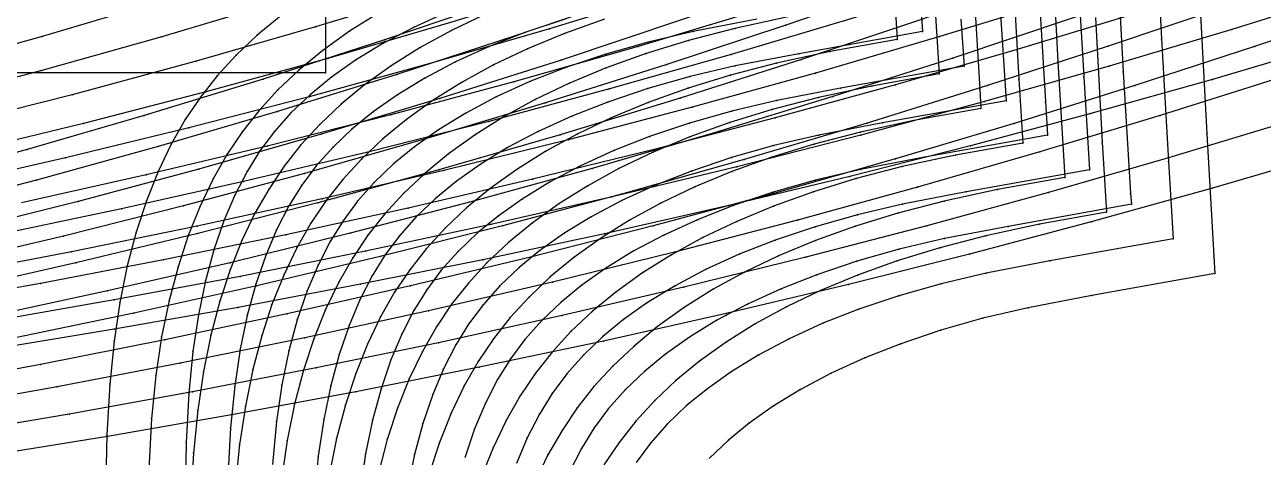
# Model space of a CAD drawing. Extents: x -2408 to 1029, y -526 to 2095.
# Drawn here: x -369.3 to -219, y 1349.1 to 1401.6 of the extents above; entities that cross this region are included whole.
import ezdxf

# ---------------------------------------------------------------- set-up
doc = ezdxf.new("R2010")
doc.units = 0

# ---------------------------------------------------------------- blocks, each defined once
blk = doc.blocks.new(' -30')
at = {"layer": '1'}
for points in [[(318.337823, 1078.588526), (324.656628, 1064.865272), (331.128043, 1050.810587), (337.397954, 1037.193554), (341.476479, 1028.3358), (332.67395, 1024.812805), (318.612559, 1019.189992), (304.623987, 1013.601533), (290.473653, 1007.954145), (276.094572, 1002.222342), (273.450279, 1001.171188), (272.829819, 1000.922089), (261.800264, 996.540208), (247.75161, 991.036685), (233.544141, 985.642384), (219.371839, 980.464949), (204.897519, 975.358333), (190.61272, 970.499773), (175.89827, 965.724167), (161.474439, 961.294645), (147.270055, 957.182145), (132.709902, 953.223638)], [(-133.993312, 402.168599), (-138.086996, 400.305998), (-141.794628, 398.349397), (-145.125894, 396.314435), (-148.042028, 394.254847), (-150.639704, 392.130974), (-152.916908, 389.96509), (-154.962279, 387.680287), (-156.728037, 385.329051), (-158.293209, 382.821793), (-159.78194, 379.938352), (-161.1035, 376.821743), (-162.311324, 373.30564), (-163.340497, 369.522199), (-164.1971, 365.409457), (-164.861893, 360.961935), (-165.360514, 355.873847), (-165.685283, 349.916577), (-165.809245, 342.73844)]]:
    blk.add_lwpolyline(points, dxfattribs=at)
at = {"layer": '14'}
for points in [[(163.289057, 975.10716), (149.057305, 970.891915), (134.311954, 966.791847)], [(-154.175671, 401.715027), (-157.04112, 399.354777), (-159.615963, 396.919506), (-161.901991, 394.426914), (-163.936865, 391.850061), (-165.782584, 389.109385), (-167.483626, 386.128116), (-169.07561, 382.812492), (-170.500522, 379.245216), (-171.74738, 375.443515), (-172.830299, 371.333759), (-173.734332, 366.905471), (-174.433899, 362.223535), (-174.954474, 356.997595), (-175.302794, 350.810402), (-175.459093, 343.425405)]]:
    blk.add_lwpolyline(points, dxfattribs=at)
at = {"layer": '3'}
for p in [(149.057305, 970.891915), (190.61272, 970.499773), (175.89827, 965.724167), (161.474439, 961.294645), (147.270055, 957.182145), (-138.086996, 400.305998), (-157.04112, 399.354777), (-141.794628, 398.349397), (-159.615963, 396.919506), (-145.125894, 396.314435), (-161.901991, 394.426914), (-148.042028, 394.254847), (-163.936865, 391.850061), (-150.639704, 392.130974), (-152.916908, 389.96509), (-165.782584, 389.109385), (-154.962279, 387.680287), (-167.483626, 386.128116), (-156.728037, 385.329051), (-169.07561, 382.812492), (-158.293209, 382.821793), (-170.500522, 379.245216), (-159.78194, 379.938352), (-161.1035, 376.821743), (-171.74738, 375.443515), (-162.311324, 373.30564), (-172.830299, 371.333759), (-163.340497, 369.522199), (-173.734332, 366.905471), (-164.1971, 365.409457), (-174.433899, 362.223535), (-164.861893, 360.961935), (-174.954474, 356.997595), (-165.360514, 355.873847), (-175.302794, 350.810402), (-165.685283, 349.916577)]:
    blk.add_point(p, dxfattribs=at)
blk = doc.blocks.new('-30')
at = {"layer": '1'}
blk.add_lwpolyline([(-621.816635, 751.94191), (-605.712108, 751.94191), (-590.007003, 751.94191), (-576.306009, 751.94191), (-575.152168, 751.94191), (-575.152168, 736.519947), (-575.152168, 721.699142), (-595.670056, 721.699142), (-613.389459, 721.699142)], dxfattribs=at)
at = {"layer": '14'}
blk.add_lwpolyline([(-621.816635, 751.94191), (-605.712108, 751.94191), (-590.007003, 751.94191), (-576.306009, 751.94191), (-575.152168, 751.94191), (-575.152168, 736.519947), (-575.152168, 721.699142), (-595.670056, 721.699142), (-613.389459, 721.699142)], dxfattribs=at)
at = {"layer": '2'}
blk.add_point((-575.152168, 721.699142), dxfattribs=at)
blk.add_point((-575.152168, 721.699142), dxfattribs=at)
at = {"layer": '3'}
blk.add_point((-595.670056, 721.699142), dxfattribs=at)
blk.add_point((-595.670056, 721.699142), dxfattribs=at)
blk = doc.blocks.new(' -31')
at = {"layer": '1'}
for points in [[(332.130361, 1078.422281), (338.4346, 1064.730689), (344.82474, 1050.852546), (351.105329, 1037.212323), (355.190239, 1028.340683), (347.677331, 1025.336233), (333.684744, 1019.743), (319.5571, 1014.098568), (305.542513, 1008.502237), (291.223184, 1002.787725), (287.16589, 1001.172028), (286.552792, 1000.924835), (277.016839, 997.130407), (262.706587, 991.540984), (248.583159, 986.212805), (234.087524, 980.916619), (219.857867, 975.87892), (205.622968, 971.021377), (191.274264, 966.332788), (176.777294, 961.830073), (162.292495, 957.58023), (147.544273, 953.509194), (132.93039, 949.727028)], [(-119.697359, 401.993329), (-124.556211, 400.367994), (-128.913954, 398.663132), (-133.007615, 396.800484), (-136.71525, 394.843833), (-140.046512, 392.80884), (-142.962624, 390.749188), (-145.56027, 388.625262), (-147.836956, 386.459832), (-149.88238, 384.174965), (-151.648182, 381.823658), (-153.213384, 379.316302), (-154.702146, 376.432729), (-156.023711, 373.315998), (-157.231533, 369.799788), (-158.260688, 366.016197), (-159.11727, 361.903303), (-159.782026, 357.455656), (-160.280529, 352.368542), (-160.605368, 346.409795)]]:
    blk.add_lwpolyline(points, dxfattribs=at)
at = {"layer": '14'}
for points in [[(177.406281, 975.297875), (162.757441, 970.925727), (148.187858, 966.836368), (133.553548, 962.983394)], [(-142.338245, 402.742581), (-145.861162, 400.533666), (-149.095668, 398.209828), (-151.961116, 395.849567), (-154.535961, 393.414295), (-156.821994, 390.921702), (-158.856873, 388.344847), (-160.702593, 385.604184), (-162.403636, 382.62292), (-163.99562, 379.307274), (-165.420526, 375.739995), (-166.667376, 371.938294), (-167.750305, 367.828538), (-168.654339, 363.40025), (-169.353905, 358.718314), (-169.874474, 353.492374), (-170.222786, 347.305181)]]:
    blk.add_lwpolyline(points, dxfattribs=at)
at = {"layer": '3'}
for p in [(205.622968, 971.021377), (162.757441, 970.925727), (148.187858, 966.836368), (191.274264, 966.332788), (176.777294, 961.830073), (162.292495, 957.58023), (147.544273, 953.509194), (-145.861162, 400.533666), (-124.556211, 400.367994), (-128.913954, 398.663132), (-149.095668, 398.209828), (-151.961116, 395.849567), (-133.007615, 396.800484), (-136.71525, 394.843833), (-154.535961, 393.414295), (-140.046512, 392.80884), (-156.821994, 390.921702), (-142.962624, 390.749188), (-158.856873, 388.344847), (-145.56027, 388.625262), (-147.836956, 386.459832), (-160.702593, 385.604184), (-149.88238, 384.174965), (-162.403636, 382.62292), (-151.648182, 381.823658), (-163.99562, 379.307274), (-153.213384, 379.316302), (-154.702146, 376.432729), (-165.420526, 375.739995), (-156.023711, 373.315998), (-166.667376, 371.938294), (-157.231533, 369.799788), (-167.750305, 367.828538), (-158.260688, 366.016197), (-168.654339, 363.40025), (-159.11727, 361.903303), (-169.353905, 358.718314), (-159.782026, 357.455656), (-169.874474, 353.492374), (-160.280529, 352.368542)]:
    blk.add_point(p, dxfattribs=at)
blk = doc.blocks.new(' -32')
at = {"layer": '1'}
for points in [[(345.916914, 1078.269089), (352.226522, 1064.5658), (358.538991, 1050.856301), (364.82154, 1037.211813), (368.953018, 1028.239059), (367.889338, 1027.814234), (354.172729, 1022.342552), (340.32829, 1016.828539), (326.21317, 1011.215339), (311.875114, 1005.523453), (300.883141, 1001.169281), (300.238895, 1000.912933), (297.489484, 999.824994), (283.125429, 994.180019), (268.751064, 988.674201), (254.273598, 983.326862), (239.671953, 978.105214), (225.089148, 973.051832), (210.364599, 968.146057), (195.655611, 963.47221), (181.238031, 959.126345), (166.393119, 954.903956), (151.730816, 950.981879), (136.760752, 947.22716)], [(-96.403209, 402.687488), (-104.129246, 401.194404), (-109.606944, 399.907392), (-114.736197, 398.451441), (-119.594673, 396.819776), (-123.94999, 395.108866), (-128.040694, 393.23971), (-131.744729, 391.276312), (-135.071679, 389.234321), (-137.982803, 387.167663), (-140.494711, 385.107325), (-142.845238, 382.863564), (-144.882624, 380.571687), (-146.639501, 378.213899), (-148.195723, 375.701071), (-149.675549, 372.813059), (-150.988715, 369.692927), (-152.188339, 366.174085), (-153.209904, 362.388567), (-154.059221, 358.274375), (-154.717257, 353.825859), (-155.219439, 348.610272)]]:
    blk.add_lwpolyline(points, dxfattribs=at)
at = {"layer": '14'}
for points in [[(195.450557, 976.711731), (180.556721, 972.165743), (166.062207, 967.992017), (151.030064, 963.923373), (135.934062, 960.09737)], [(-129.332546, 403.292628), (-133.466634, 401.315066), (-137.258249, 399.23737), (-140.781167, 397.028455), (-144.015673, 394.70462), (-146.881121, 392.34438), (-149.455961, 389.909121), (-151.741996, 387.416529), (-153.776878, 384.839675), (-155.622594, 382.098998), (-157.323631, 379.117728), (-158.915617, 375.802103), (-160.34053, 372.234816), (-161.587381, 368.433102), (-162.67031, 364.323357), (-163.574341, 359.895055), (-164.273899, 355.213132), (-164.794468, 349.987204), (-165.142786, 343.800013)]]:
    blk.add_lwpolyline(points, dxfattribs=at)
at = {"layer": '3'}
for p in [(180.556721, 972.165743), (166.062207, 967.992017), (210.364599, 968.146057), (151.030064, 963.923373), (195.655611, 963.47221), (181.238031, 959.126345), (166.393119, 954.903956), (151.730816, 950.981879), (-133.466634, 401.315066), (-109.606944, 399.907392), (-104.129246, 401.194404), (-137.258249, 399.23737), (-114.736197, 398.451441), (-140.781167, 397.028455), (-119.594673, 396.819776), (-144.015673, 394.70462), (-123.94999, 395.108866), (-146.881121, 392.34438), (-128.040694, 393.23971), (-131.744729, 391.276312), (-149.455961, 389.909121), (-135.071679, 389.234321), (-151.741996, 387.416529), (-137.982803, 387.167663), (-153.776878, 384.839675), (-140.494711, 385.107325), (-155.622594, 382.098998), (-142.845238, 382.863564), (-144.882624, 380.571687), (-157.323631, 379.117728), (-146.639501, 378.213899), (-158.915617, 375.802103), (-148.195723, 375.701071), (-149.675549, 372.813059), (-160.34053, 372.234816), (-161.587381, 368.433102), (-150.988715, 369.692927), (-152.188339, 366.174085), (-162.67031, 364.323357), (-153.209904, 362.388567), (-163.574341, 359.895055), (-154.059221, 358.274375), (-164.273899, 355.213132), (-154.717257, 353.825859), (-164.794468, 349.987204)]:
    blk.add_point(p, dxfattribs=at)
blk = doc.blocks.new(' -33')
at = {"layer": '1'}
for points in [[(379.101655, 1026.653663), (365.205599, 1021.131295), (351.214287, 1015.587585), (336.924522, 1009.942887), (322.617196, 1004.311147), (314.599247, 1001.169128), (313.911743, 1000.89592), (308.153438, 998.643203), (293.983596, 993.144724), (279.776812, 987.744295), (265.567846, 982.512143), (251.24589, 977.424028), (236.778171, 972.451509), (222.351953, 967.667013), (207.617936, 962.994501), (193.064115, 958.612652), (178.346321, 954.423466), (163.665673, 950.487449), (149.114829, 946.819649), (134.323275, 943.323471)], [(-77.226999, 415.564104), (-76.319799, 401.866341), (-91.323766, 399.182201), (-99.051053, 397.688816), (-104.527355, 396.402077), (-109.657433, 394.945849), (-114.515112, 393.31441), (-118.870441, 391.603469), (-122.961121, 389.734312), (-126.665149, 387.770869), (-129.992095, 385.728833), (-132.903211, 383.662138), (-135.414688, 381.602131), (-137.765279, 379.358307), (-139.802691, 377.06638), (-141.55962, 374.708485), (-143.115853, 372.195622), (-144.59568, 369.307565), (-145.908843, 366.18737), (-147.108483, 362.66841), (-148.130027, 358.882837), (-148.979333, 354.768546), (-149.637348, 350.319943), (-150.139451, 345.104965)]]:
    blk.add_lwpolyline(points, dxfattribs=at)
at = {"layer": '14'}
for points in [[(297.443515, 1008.064399), (283.2111, 1002.58065), (268.831718, 997.223812), (254.409211, 992.017019), (239.927337, 986.94306), (225.39132, 982.027205), (210.726883, 977.274737), (196.064024, 972.749859), (181.175863, 968.403239), (166.379039, 964.334894), (151.520569, 960.496388), (136.31871, 956.819283)], [(-114.925456, 403.390864), (-119.777362, 401.648441), (-124.252552, 399.787417), (-128.386638, 397.809855), (-132.178247, 395.73216), (-135.701164, 393.523244), (-138.93567, 391.199409), (-141.801118, 388.839169), (-144.375958, 386.40391), (-146.661992, 383.911318), (-148.696875, 381.334464), (-150.542594, 378.593787), (-152.243636, 375.612518), (-153.83562, 372.296892), (-155.260529, 368.729605), (-156.507383, 364.927891), (-157.590307, 360.818146), (-158.494339, 356.389844), (-159.193901, 351.707922), (-159.714473, 346.481993)]]:
    blk.add_lwpolyline(points, dxfattribs=at)
at = {"layer": '2'}
blk.add_point((-76.319799, 401.866341), dxfattribs=at)
at = {"layer": '3'}
for p in [(236.778171, 972.451509), (181.175863, 968.403239), (222.351953, 967.667013), (166.379039, 964.334894), (207.617936, 962.994501), (151.520569, 960.496388), (193.064115, 958.612652), (178.346321, 954.423466), (163.665673, 950.487449), (149.114829, 946.819649), (-119.777362, 401.648441), (-124.252552, 399.787417), (-91.323766, 399.182201), (-128.386638, 397.809855), (-99.051053, 397.688816), (-132.178247, 395.73216), (-104.527355, 396.402077), (-109.657433, 394.945849), (-135.701164, 393.523244), (-114.515112, 393.31441), (-138.93567, 391.199409), (-118.870441, 391.603469), (-122.961121, 389.734312), (-141.801118, 388.839169), (-144.375958, 386.40391), (-126.665149, 387.770869), (-129.992095, 385.728833), (-146.661992, 383.911318), (-132.903211, 383.662138), (-148.696875, 381.334464), (-135.414688, 381.602131), (-137.765279, 379.358307), (-150.542594, 378.593787), (-139.802691, 377.06638), (-152.243636, 375.612518), (-141.55962, 374.708485), (-153.83562, 372.296892), (-143.115853, 372.195622), (-155.260529, 368.729605), (-144.59568, 369.307565), (-145.908843, 366.18737), (-156.507383, 364.927891), (-147.108483, 362.66841), (-157.590307, 360.818146), (-148.130027, 358.882837), (-158.494339, 356.389844), (-148.979333, 354.768546), (-159.193901, 351.707922), (-149.637348, 350.319943)]:
    blk.add_point(p, dxfattribs=at)
blk = doc.blocks.new(' -34')
at = {"layer": '1'}
for points in [[(380.438332, 1021.669266), (366.443046, 1016.161306), (352.340214, 1010.61292), (338.105237, 1005.014728), (328.316116, 1001.167145), (327.640305, 1000.900879), (323.77489, 999.382238), (309.583376, 993.859295), (295.338138, 988.470214), (281.109108, 983.246678), (266.762095, 978.134692), (252.286896, 973.137388), (237.838157, 968.31986), (223.103092, 963.607844), (208.533138, 959.17013), (193.822696, 954.922633), (179.127966, 950.917417), (164.555811, 947.175497), (149.750125, 943.602201), (134.836432, 940.230283)], [(-71.643353, 404.066203), (-71.265397, 398.356552), (-86.244791, 395.676803), (-93.974336, 394.182903), (-99.448109, 392.89667), (-104.57968, 391.43995), (-109.435877, 389.808945), (-113.791234, 388.097937), (-117.8819, 386.22872), (-121.585924, 384.265219), (-124.912864, 382.223142), (-127.82395, 380.156398), (-130.334683, 378.096953), (-132.68535, 375.853023), (-134.722827, 373.561012), (-136.479806, 371.203038), (-138.036077, 368.69006), (-139.515934, 365.801822), (-140.829097, 362.681482), (-142.02873, 359.162376), (-143.050257, 355.376668), (-143.89953, 351.262211), (-144.557501, 346.813456)]]:
    blk.add_lwpolyline(points, dxfattribs=at)
at = {"layer": '14'}
for points in [[(307.630625, 1006.716876), (292.984256, 1001.141484), (278.832073, 995.92992), (264.64197, 990.856715), (250.39518, 985.909134), (236.097147, 981.112509), (221.672535, 976.46891), (207.255591, 972.041156), (192.613338, 967.776616), (178.070848, 963.777746), (163.47022, 959.995221), (148.521494, 956.358438), (133.815609, 953.008436)], [(-92.606148, 404.331627), (-99.090505, 402.927502), (-104.696034, 401.469792), (-109.845452, 399.885653), (-114.697358, 398.143236), (-119.172548, 396.282237), (-123.306636, 394.304677), (-127.09825, 392.226958), (-130.621163, 390.018037), (-133.855666, 387.694222), (-136.721114, 385.333972), (-139.29596, 382.8987), (-141.581997, 380.406107), (-143.616876, 377.829254), (-145.46259, 375.088591), (-147.163632, 372.107329), (-148.755616, 368.791684), (-150.180526, 365.224405), (-151.427379, 361.422704), (-152.510303, 357.312948), (-153.414337, 352.884661), (-154.113903, 348.202724)]]:
    blk.add_lwpolyline(points, dxfattribs=at)
at = {"layer": '2'}
blk.add_point((-71.265397, 398.356552), dxfattribs=at)
at = {"layer": '3'}
for p in [(207.255591, 972.041156), (237.838157, 968.31986), (192.613338, 967.776616), (178.070848, 963.777746), (223.103092, 963.607844), (163.47022, 959.995221), (208.533138, 959.17013), (148.521494, 956.358438), (193.822696, 954.922633), (179.127966, 950.917417), (164.555811, 947.175497), (149.750125, 943.602201), (-99.090505, 402.927502), (-104.696034, 401.469792), (-109.845452, 399.885653), (-114.697358, 398.143236), (-119.172548, 396.282237), (-86.244791, 395.676803), (-123.306636, 394.304677), (-93.974336, 394.182903), (-99.448109, 392.89667), (-127.09825, 392.226958), (-104.57968, 391.43995), (-130.621163, 390.018037), (-109.435877, 389.808945), (-113.791234, 388.097937), (-133.855666, 387.694222), (-136.721114, 385.333972), (-117.8819, 386.22872), (-121.585924, 384.265219), (-139.29596, 382.8987), (-124.912864, 382.223142), (-141.581997, 380.406107), (-127.82395, 380.156398), (-143.616876, 377.829254), (-130.334683, 378.096953), (-132.68535, 375.853023), (-145.46259, 375.088591), (-134.722827, 373.561012), (-147.163632, 372.107329), (-136.479806, 371.203038), (-148.755616, 368.791684), (-138.036077, 368.69006), (-139.515934, 365.801822), (-150.180526, 365.224405), (-140.829097, 362.681482), (-151.427379, 361.422704), (-142.02873, 359.162376), (-152.510303, 357.312948), (-143.050257, 355.376668), (-153.414337, 352.884661), (-143.89953, 351.262211)]:
    blk.add_point(p, dxfattribs=at)
blk = doc.blocks.new(' -35')
at = {"layer": '1'}
for points in [[(381.191424, 1016.463064), (367.197694, 1010.992232), (352.979751, 1005.437899), (342.032928, 1001.165466), (341.328278, 1000.889893), (338.645045, 999.843195), (324.395031, 994.319508), (310.122707, 988.916618), (295.777125, 983.645488), (281.137255, 978.433597), (266.689322, 973.449837), (251.956224, 968.528416), (237.405527, 963.853334), (222.877869, 959.398779), (208.204056, 955.124754), (193.609526, 951.100939), (178.818648, 947.251648), (164.247615, 943.680786), (149.353601, 940.252384), (134.579422, 937.067447)], [(-66.930013, 406.553247), (-66.17599, 394.85302), (-81.165415, 392.171487), (-88.89632, 390.677279), (-94.368574, 389.391358), (-99.501039, 387.934344), (-104.356352, 386.303574), (-108.711718, 384.592521), (-112.802369, 382.723279), (-116.506403, 380.75976), (-119.833344, 378.717621), (-122.744405, 376.650841), (-125.254687, 374.591743), (-127.605404, 372.347779), (-129.642917, 370.055695), (-131.399916, 367.69766), (-132.956206, 365.184615), (-134.436081, 362.296288), (-135.749244, 359.175878), (-136.948886, 355.656685), (-137.970401, 351.870857), (-138.819658, 347.756291)]]:
    blk.add_lwpolyline(points, dxfattribs=at)
at = {"layer": '14'}
for points in [[(301.918447, 999.41246), (287.364578, 994.123794), (272.773971, 988.973141), (258.12432, 983.956046), (243.349791, 979.078066), (228.58532, 974.409139), (213.758052, 969.943316), (198.699287, 965.649797), (183.744555, 961.62825), (168.731563, 957.828542), (154.048305, 954.33759), (138.932362, 950.971169)], [(-79.765243, 408.288339), (-79.373865, 402.294197), (-87.52615, 400.826416), (-94.01051, 399.422292), (-99.616039, 397.964583), (-104.765455, 396.380455), (-109.617357, 394.638053), (-114.092551, 392.777033), (-118.226634, 390.799471), (-122.018247, 388.721776), (-125.541166, 386.51286), (-128.775672, 384.189023), (-131.64112, 381.828763), (-134.21596, 379.39351), (-136.501994, 376.900915), (-138.536877, 374.324061), (-140.382592, 371.583402), (-142.083632, 368.60212), (-143.675621, 365.286473), (-145.100529, 361.719194), (-146.347379, 357.917493), (-147.430308, 353.807738), (-148.334341, 349.37945)]]:
    blk.add_lwpolyline(points, dxfattribs=at)
at = {"layer": '2'}
for p in [(-79.373865, 402.294197), (-66.17599, 394.85302)]:
    blk.add_point(p, dxfattribs=at)
at = {"layer": '3'}
for p in [(213.758052, 969.943316), (251.956224, 968.528416), (198.699287, 965.649797), (237.405527, 963.853334), (183.744555, 961.62825), (222.877869, 959.398779), (168.731563, 957.828542), (208.204056, 955.124754), (154.048305, 954.33759), (193.609526, 951.100939), (178.818648, 947.251648), (164.247615, 943.680786), (149.353601, 940.252384), (-87.52615, 400.826416), (-94.01051, 399.422292), (-99.616039, 397.964583), (-104.765455, 396.380455), (-109.617357, 394.638053), (-114.092551, 392.777033), (-81.165415, 392.171487), (-118.226634, 390.799471), (-94.368574, 389.391358), (-88.89632, 390.677279), (-122.018247, 388.721776), (-99.501039, 387.934344), (-125.541166, 386.51286), (-104.356352, 386.303574), (-128.775672, 384.189023), (-108.711718, 384.592521), (-131.64112, 381.828763), (-112.802369, 382.723279), (-116.506403, 380.75976), (-134.21596, 379.39351), (-119.833344, 378.717621), (-136.501994, 376.900915), (-122.744405, 376.650841), (-138.536877, 374.324061), (-125.254687, 374.591743), (-140.382592, 371.583402), (-127.605404, 372.347779), (-129.642917, 370.055695), (-142.083632, 368.60212), (-131.399916, 367.69766), (-143.675621, 365.286473), (-132.956206, 365.184615), (-134.436081, 362.296288), (-145.100529, 361.719194), (-146.347379, 357.917493), (-135.749244, 359.175878), (-136.948886, 355.656685), (-147.430308, 353.807738), (-137.970401, 351.870857)]:
    blk.add_point(p, dxfattribs=at)
blk = doc.blocks.new(' -36')
at = {"layer": '1'}
for points in [[(384.326717, 1012.268359), (370.267248, 1006.795088), (356.122026, 1001.307085), (355.749817, 1001.163483), (355.012627, 1000.877609), (341.959213, 995.842649), (327.665091, 990.406515), (313.365199, 985.106301), (298.96887, 979.947551), (284.431298, 974.897587), (269.941111, 970.007791), (255.322968, 965.246675), (240.723951, 960.691952), (225.785996, 956.252088), (211.066507, 952.102962), (196.44568, 948.202843), (181.61533, 944.469296), (166.641703, 940.921957), (151.713226, 937.602397), (136.533123, 934.443816)], [(-62.282581, 410.275614), (-61.385978, 395.424654), (-61.120334, 391.34346), (-76.085423, 388.66629), (-83.816337, 387.172087), (-89.288583, 385.886163), (-94.421052, 384.429136), (-99.276354, 382.798364), (-103.631714, 381.087337), (-107.722366, 379.218105), (-111.426399, 377.25456), (-114.753342, 375.212414), (-117.664402, 373.145632), (-120.174683, 371.086539), (-122.525402, 368.842584), (-124.562921, 366.550502), (-126.319927, 364.192441), (-127.876214, 361.6794), (-129.356092, 358.791066), (-130.669254, 355.670679), (-131.868888, 352.151478)]]:
    blk.add_lwpolyline(points, dxfattribs=at)
at = {"layer": '14'}
for points in [[(296.362728, 992.506399), (282.056179, 987.509353), (267.692629, 982.640505), (253.205126, 977.903093), (238.733456, 973.364898), (224.20328, 969.017382), (209.441662, 964.827063), (194.792668, 960.895344), (180.089203, 957.171235), (165.024906, 953.581888), (150.222543, 950.273097), (135.376578, 947.166184)], [(-74.942438, 409.13884), (-74.293866, 398.788986), (-82.446145, 397.321223), (-88.930501, 395.917101), (-94.53603, 394.459385), (-99.685448, 392.875248), (-104.537354, 391.132844), (-109.012544, 389.271825), (-113.14663, 387.294263), (-116.93824, 385.216569), (-120.461156, 383.007653), (-123.695663, 380.683819), (-126.561111, 378.323579), (-129.135956, 375.88832), (-131.42199, 373.39571), (-133.456869, 370.818856), (-135.302588, 368.078197), (-137.003631, 365.096929), (-138.595616, 361.781292), (-140.020525, 358.213993), (-141.267379, 354.412299), (-142.350304, 350.302558)]]:
    blk.add_lwpolyline(points, dxfattribs=at)
at = {"layer": '2'}
for p in [(-74.293866, 398.788986), (-61.120334, 391.34346)]:
    blk.add_point(p, dxfattribs=at)
at = {"layer": '3'}
for p in [(269.941111, 970.007791), (224.20328, 969.017382), (255.322968, 965.246675), (209.441662, 964.827063), (194.792668, 960.895344), (240.723951, 960.691952), (180.089203, 957.171235), (225.785996, 956.252088), (165.024906, 953.581888), (211.066507, 952.102962), (150.222543, 950.273097), (196.44568, 948.202843), (181.61533, 944.469296), (166.641703, 940.921957), (151.713226, 937.602397), (-82.446145, 397.321223), (-88.930501, 395.917101), (-61.385978, 395.424654), (-94.53603, 394.459385), (-99.685448, 392.875248), (-104.537354, 391.132844), (-109.012544, 389.271825), (-76.085423, 388.66629), (-113.14663, 387.294263), (-83.816337, 387.172087), (-116.93824, 385.216569), (-89.288583, 385.886163), (-94.421052, 384.429136), (-120.461156, 383.007653), (-99.276354, 382.798364), (-123.695663, 380.683819), (-103.631714, 381.087337), (-107.722366, 379.218105), (-126.561111, 378.323579), (-129.135956, 375.88832), (-111.426399, 377.25456), (-114.753342, 375.212414), (-131.42199, 373.39571), (-117.664402, 373.145632), (-133.456869, 370.818856), (-120.174683, 371.086539), (-122.525402, 368.842584), (-135.302588, 368.078197), (-124.562921, 366.550502), (-137.003631, 365.096929), (-126.319927, 364.192441), (-138.595616, 361.781292), (-127.876214, 361.6794), (-140.020525, 358.213993), (-129.356092, 358.791066), (-130.669254, 355.670679), (-141.267379, 354.412299)]:
    blk.add_point(p, dxfattribs=at)
blk = doc.blocks.new(' -37')
at = {"layer": '1'}
for points in [[(368.72139, 1000.874786), (355.579303, 995.816777), (341.223809, 990.374284), (326.713546, 985.019872), (312.254181, 979.859861), (298.025051, 974.926161), (283.478154, 970.017862), (268.968087, 965.28685), (254.315715, 960.702782), (239.918335, 956.399406), (225.151075, 952.199995), (210.505552, 948.252075), (195.627925, 944.462208), (181.036996, 940.95584), (166.062631, 937.568278), (151.222245, 934.417364), (136.163859, 931.425551), (121.347156, 928.678531)], [(-57.615895, 414.215875), (-56.739934, 399.142059), (-56.025076, 387.840996), (-71.006287, 385.160944), (-78.7391, 383.666296), (-84.209217, 382.38079), (-89.342939, 380.923341), (-94.197003, 379.292918), (-98.55238, 377.581844), (-102.643017, 375.712574), (-106.347051, 373.748976), (-109.673999, 371.706772), (-112.585029, 369.639976), (-115.094682, 367.581358), (-117.445468, 365.337307), (-119.48304, 363.045147), (-121.240083, 360.687013), (-122.796398, 358.173875), (-124.276295, 355.285432), (-125.589457, 352.164937)]]:
    blk.add_lwpolyline(points, dxfattribs=at)
at = {"layer": '14'}
for points in [[(289.793064, 985.533452), (275.043086, 980.604876), (260.164446, 975.817985), (245.301592, 971.239952), (230.203103, 966.811774), (215.218174, 962.648655), (200.175046, 958.69944), (185.077403, 954.962813), (170.333237, 951.528665), (155.139041, 948.207013), (139.901328, 945.091725), (124.623707, 942.179807)], [(-70.23439, 412.379166), (-69.366786, 397.622468), (-69.213867, 395.283775), (-77.366151, 393.816017), (-83.850508, 392.411904), (-89.456035, 390.954197), (-94.605451, 389.370058), (-99.457357, 387.627636), (-103.932547, 385.766617), (-108.066634, 383.789075), (-111.858248, 381.711364), (-115.381162, 379.502442), (-118.615671, 377.178627), (-121.481122, 374.818377), (-124.055962, 372.383106), (-126.341996, 369.890513), (-128.376879, 367.313659), (-130.222594, 364.572982), (-131.923631, 361.591712), (-133.515618, 358.276087), (-134.94053, 354.708811), (-136.187378, 350.90711)]]:
    blk.add_lwpolyline(points, dxfattribs=at)
at = {"layer": '2'}
for p in [(-69.213867, 395.283775), (-56.025076, 387.840996)]:
    blk.add_point(p, dxfattribs=at)
at = {"layer": '3'}
for p in [(245.301592, 971.239952), (283.478154, 970.017862), (230.203103, 966.811774), (268.968087, 965.28685), (215.218174, 962.648655), (254.315715, 960.702782), (200.175046, 958.69944), (239.918335, 956.399406), (185.077403, 954.962813), (170.333237, 951.528665), (225.151075, 952.199995), (155.139041, 948.207013), (210.505552, 948.252075), (139.901328, 945.091725), (195.627925, 944.462208), (181.036996, 940.95584), (166.062631, 937.568278), (151.222245, 934.417364), (136.163859, 931.425551), (-56.739934, 399.142059), (-69.366786, 397.622468), (-77.366151, 393.816017), (-83.850508, 392.411904), (-89.456035, 390.954197), (-94.605451, 389.370058), (-99.457357, 387.627636), (-103.932547, 385.766617), (-71.006287, 385.160944), (-108.066634, 383.789075), (-78.7391, 383.666296), (-84.209217, 382.38079), (-111.858248, 381.711364), (-89.342939, 380.923341), (-115.381162, 379.502442), (-94.197003, 379.292918), (-98.55238, 377.581844), (-118.615671, 377.178627), (-121.481122, 374.818377), (-102.643017, 375.712574), (-106.347051, 373.748976), (-124.055962, 372.383106), (-109.673999, 371.706772), (-126.341996, 369.890513), (-112.585029, 369.639976), (-128.376879, 367.313659), (-115.094682, 367.581358), (-117.445468, 365.337307), (-130.222594, 364.572982), (-119.48304, 363.045147), (-131.923631, 361.591712), (-121.240083, 360.687013), (-133.515618, 358.276087), (-122.796398, 358.173875), (-124.276295, 355.285432), (-134.94053, 354.708811)]:
    blk.add_point(p, dxfattribs=at)
blk = doc.blocks.new(' -38')
at = {"layer": '1'}
for points in [[(372.742773, 997.141267), (358.320956, 991.658059), (344.128589, 986.416153), (329.60502, 981.207307), (315.174494, 976.166699), (300.041979, 971.031052), (285.892736, 966.381595), (271.183397, 961.723385), (256.567472, 957.290031), (241.745368, 953.00383), (227.176045, 949.002989), (212.243566, 945.11853), (197.426699, 941.475858), (182.395818, 937.991698), (167.365762, 934.716064), (152.248748, 931.626818), (137.299767, 928.769494), (122.109905, 926.061426)], [(-52.77128, 415.446312), (-51.94388, 400.436293), (-51.048263, 385.658428), (-50.963736, 384.332466), (-65.925444, 381.655884), (-73.656435, 380.161651), (-79.128596, 378.875739), (-84.261116, 377.4187), (-89.116377, 375.787959), (-93.471737, 374.076918), (-97.562388, 372.207672), (-101.266422, 370.24413), (-104.593365, 368.202008), (-107.504424, 366.135233), (-110.014685, 364.076148), (-112.3654, 361.832164), (-114.402923, 359.540093), (-116.159926, 357.182056), (-117.71621, 354.669011), (-119.196093, 351.780676)]]:
    blk.add_lwpolyline(points, dxfattribs=at)
at = {"layer": '14'}
for points in [[(368.60817, 1009.155058), (354.421862, 1003.75921), (340.284165, 998.532283), (325.998783, 993.403265), (311.682901, 988.399044), (297.31357, 983.509987), (282.898169, 978.759315), (268.354946, 974.143311), (253.83341, 969.726377), (239.076039, 965.446552), (224.441367, 961.41823), (209.753002, 957.58873), (195.014266, 953.956908), (179.902294, 950.44814), (165.071806, 947.211889), (150.20081, 944.167781), (135.292497, 941.313157), (120.216259, 938.622201)], [(-65.448873, 414.684796), (-64.616711, 399.548003), (-64.133868, 391.778603), (-72.286152, 390.310821), (-78.77051, 388.906697), (-84.37604, 387.448986), (-89.525457, 385.864846), (-94.37736, 384.122429), (-98.852553, 382.26143), (-102.986636, 380.283874), (-106.778249, 378.206179), (-110.301168, 375.997263), (-113.535674, 373.673425), (-116.401121, 371.313164), (-118.975961, 368.877891), (-121.261995, 366.385298), (-123.296878, 363.808445), (-125.142597, 361.067782), (-126.843638, 358.08652), (-128.435622, 354.770875), (-129.860531, 351.203596)]]:
    blk.add_lwpolyline(points, dxfattribs=at)
at = {"layer": '2'}
for p in [(-64.133868, 391.778603), (-50.963736, 384.332466)]:
    blk.add_point(p, dxfattribs=at)
at = {"layer": '3'}
for p in [(253.83341, 969.726377), (239.076039, 965.446552), (224.441367, 961.41823), (271.183397, 961.723385), (209.753002, 957.58873), (256.567472, 957.290031), (195.014266, 953.956908), (241.745368, 953.00383), (179.902294, 950.44814), (227.176045, 949.002989), (165.071806, 947.211889), (150.20081, 944.167781), (212.243566, 945.11853), (135.292497, 941.313157), (197.426699, 941.475858), (182.395818, 937.991698), (167.365762, 934.716064), (152.248748, 931.626818), (137.299767, 928.769494), (-51.94388, 400.436293), (-64.616711, 399.548003), (-72.286152, 390.310821), (-78.77051, 388.906697), (-84.37604, 387.448986), (-89.525457, 385.864846), (-51.048263, 385.658428), (-94.37736, 384.122429), (-98.852553, 382.26143), (-102.986636, 380.283874), (-65.925444, 381.655884), (-79.128596, 378.875739), (-73.656435, 380.161651), (-106.778249, 378.206179), (-84.261116, 377.4187), (-110.301168, 375.997263), (-89.116377, 375.787959), (-113.535674, 373.673425), (-93.471737, 374.076918), (-116.401121, 371.313164), (-97.562388, 372.207672), (-101.266422, 370.24413), (-118.975961, 368.877891), (-104.593365, 368.202008), (-121.261995, 366.385298), (-107.504424, 366.135233), (-123.296878, 363.808445), (-110.014685, 364.076148), (-125.142597, 361.067782), (-112.3654, 361.832164), (-114.402923, 359.540093), (-126.843638, 358.08652), (-116.159926, 357.182056), (-128.435622, 354.770875), (-117.71621, 354.669011)]:
    blk.add_point(p, dxfattribs=at)
blk = doc.blocks.new(' -39')
at = {"layer": '1'}
for points in [[(368.891684, 990.541382), (354.766985, 985.34326), (340.474022, 980.249385), (326.050681, 975.254689), (311.673727, 970.402362), (297.01612, 965.605862), (282.544657, 961.04305), (267.955798, 956.631239), (253.377553, 952.421584), (238.61777, 948.366901), (223.934031, 944.541689), (209.151466, 940.896136), (194.373578, 937.45255), (179.378019, 934.159646), (164.51737, 931.092732), (149.483109, 928.184177), (134.551585, 925.483686), (119.669525, 922.972593)], [(-49.74085, 512.102741), (-49.859498, 496.827476), (-49.822032, 481.582596), (-49.621855, 466.308197), (-49.262145, 451.036709), (-48.750325, 435.78519), (-48.097696, 420.523488), (-47.314612, 405.109559), (-46.472991, 390.238105), (-45.901623, 380.824051), (-60.845311, 378.150715), (-68.57599, 376.656565), (-74.048498, 375.37059), (-79.180812, 373.913615), (-84.036269, 372.282799), (-88.391627, 370.571777), (-92.482287, 368.702528), (-96.186315, 366.739004), (-99.513259, 364.696873), (-102.424319, 362.6301), (-104.93468, 360.570946), (-107.28539, 358.32699), (-109.322896, 356.034913), (-111.079901, 353.676883)]]:
    blk.add_lwpolyline(points, dxfattribs=at)
at = {"layer": '14'}
for points in [[(364.018147, 1002.254273), (349.417778, 996.917945), (334.768619, 991.716009), (320.089688, 986.639203), (305.355223, 981.684435), (289.831776, 976.640529), (275.657516, 972.211889), (260.764846, 967.754209), (245.630299, 963.44125), (230.622392, 959.385918), (215.560643, 955.534004), (200.44838, 951.884311), (185.713739, 948.529376), (170.511823, 945.27408), (155.269365, 942.215085), (139.989554, 939.349648), (124.53858, 936.651619)], [(-60.688099, 417.919187), (-59.889496, 402.333824), (-59.053864, 388.273392), (-67.206148, 386.805628), (-73.690505, 385.401506), (-79.296033, 383.943789), (-84.44545, 382.359653), (-89.297355, 380.617249), (-93.772544, 378.75623), (-97.906632, 376.778668), (-101.698246, 374.700973), (-105.221159, 372.492058), (-108.455663, 370.168223), (-111.321111, 367.807983), (-113.895957, 365.372723), (-116.181995, 362.880114), (-118.216874, 360.303259), (-120.062588, 357.5626), (-121.76363, 354.581332), (-123.355615, 351.265695)]]:
    blk.add_lwpolyline(points, dxfattribs=at)
at = {"layer": '2'}
for p in [(-59.053864, 388.273392), (-45.901623, 380.824051)]:
    blk.add_point(p, dxfattribs=at)
at = {"layer": '3'}
for p in [(275.657516, 972.211889), (260.764846, 967.754209), (245.630299, 963.44125), (230.622392, 959.385918), (267.955798, 956.631239), (215.560643, 955.534004), (200.44838, 951.884311), (253.377553, 952.421584), (185.713739, 948.529376), (238.61777, 948.366901), (170.511823, 945.27408), (223.934031, 944.541689), (155.269365, 942.215085), (209.151466, 940.896136), (139.989554, 939.349648), (194.373578, 937.45255), (179.378019, 934.159646), (164.51737, 931.092732), (149.483109, 928.184177), (134.551585, 925.483686), (-47.314612, 405.109559), (-59.889496, 402.333824), (-46.472991, 390.238105), (-67.206148, 386.805628), (-73.690505, 385.401506), (-79.296033, 383.943789), (-84.44545, 382.359653), (-89.297355, 380.617249), (-93.772544, 378.75623), (-60.845311, 378.150715), (-97.906632, 376.778668), (-68.57599, 376.656565), (-101.698246, 374.700973), (-74.048498, 375.37059), (-79.180812, 373.913615), (-105.221159, 372.492058), (-84.036269, 372.282799), (-108.455663, 370.168223), (-88.391627, 370.571777), (-92.482287, 368.702528), (-111.321111, 367.807983), (-113.895957, 365.372723), (-96.186315, 366.739004), (-99.513259, 364.696873), (-116.181995, 362.880114), (-102.424319, 362.6301), (-118.216874, 360.303259), (-104.93468, 360.570946), (-107.28539, 358.32699), (-120.062588, 357.5626), (-109.322896, 356.034913), (-121.76363, 354.581332)]:
    blk.add_point(p, dxfattribs=at)
blk = doc.blocks.new(' -40')
at = {"layer": '1'}
for points in [[(370.889052, 986.259433), (356.484973, 981.116691), (342.059538, 976.098004), (327.593495, 971.19778), (313.097912, 966.427883), (298.339158, 961.735173), (283.73185, 957.273018), (269.059762, 952.984703), (254.346245, 948.886236), (239.581275, 944.977163), (224.897109, 941.290191), (210.037306, 937.758862), (195.139151, 934.415675), (180.075409, 931.231853), (165.094208, 928.257321), (149.997971, 925.449177), (134.949883, 922.834172), (119.872913, 920.391159)], [(-44.698645, 515.631589), (-44.840741, 500.588115), (-44.843677, 485.987222), (-44.695851, 470.386511), (-44.401336, 455.34522), (-43.939352, 439.820551), (-43.350551, 424.78795), (-42.627892, 409.482659), (-41.816657, 394.26414), (-40.950447, 379.430905), (-40.819788, 377.319183), (-55.765857, 374.645403), (-63.497741, 373.150979), (-68.9689, 371.865275), (-74.102009, 370.408034), (-78.956683, 368.777439), (-83.312053, 367.066388), (-87.402697, 365.197137), (-91.106734, 363.233566), (-94.433674, 361.191388), (-97.344718, 359.124586), (-99.854679, 357.065734), (-102.205432, 354.821745)]]:
    blk.add_lwpolyline(points, dxfattribs=at)
at = {"layer": '14'}
for points in [[(369.600955, 999.301814), (355.373379, 994.194059), (341.103706, 989.204328), (326.809043, 984.329167), (312.460237, 979.572827), (297.985237, 974.932961), (283.539905, 970.477412), (269.042873, 966.192814), (254.303845, 962.039126), (239.700788, 958.128461), (225.048384, 954.405727), (210.349543, 950.869867), (195.264972, 947.444333), (180.481349, 944.282595), (165.660123, 941.302486), (150.804193, 938.501618), (135.776107, 935.853619), (120.859171, 933.40286)], [(-55.302816, 408.380338), (-54.488636, 393.254993), (-53.973866, 384.768181), (-62.12615, 383.300422), (-68.610508, 381.896309), (-74.216036, 380.438603), (-79.365452, 378.854464), (-84.217357, 377.112041), (-88.692551, 375.251017), (-92.826634, 373.273455), (-96.618247, 371.19576), (-100.141166, 368.986844), (-103.375672, 366.663009), (-106.24112, 364.302769), (-108.81596, 361.867511), (-111.101994, 359.374918), (-113.136877, 356.798064), (-114.982592, 354.057387)]]:
    blk.add_lwpolyline(points, dxfattribs=at)
at = {"layer": '2'}
for p in [(-53.973866, 384.768181), (-40.819788, 377.319183)]:
    blk.add_point(p, dxfattribs=at)
at = {"layer": '3'}
for p in [(269.042873, 966.192814), (254.303845, 962.039126), (239.700788, 958.128461), (225.048384, 954.405727), (269.059762, 952.984703), (210.349543, 950.869867), (254.346245, 948.886236), (195.264972, 947.444333), (180.481349, 944.282595), (239.581275, 944.977163), (165.660123, 941.302486), (224.897109, 941.290191), (150.804193, 938.501618), (210.037306, 937.758862), (135.776107, 935.853619), (195.139151, 934.415675), (180.075409, 931.231853), (165.094208, 928.257321), (149.997971, 925.449177), (134.949883, 922.834172), (-41.816657, 394.26414), (-54.488636, 393.254993), (-62.12615, 383.300422), (-68.610508, 381.896309), (-74.216036, 380.438603), (-79.365452, 378.854464), (-40.950447, 379.430905), (-84.217357, 377.112041), (-88.692551, 375.251017), (-55.765857, 374.645403), (-92.826634, 373.273455), (-63.497741, 373.150979), (-68.9689, 371.865275), (-96.618247, 371.19576), (-74.102009, 370.408034), (-100.141166, 368.986844), (-78.956683, 368.777439), (-83.312053, 367.066388), (-103.375672, 366.663009), (-106.24112, 364.302769), (-87.402697, 365.197137), (-91.106734, 363.233566), (-108.81596, 361.867511), (-94.433674, 361.191388), (-111.101994, 359.374918), (-97.344718, 359.124586), (-113.136877, 356.798064), (-99.854679, 357.065734)]:
    blk.add_point(p, dxfattribs=at)

msp = doc.modelspace()

# ---------------------------------------------------------------- block references
at = {"layer": '1'}
for name, p in [(' -32', (-184.050523, 999.622732)), (' -30', (-184.050297, 1001.000083)), (' -31', (-184.050388, 1000.311413)), (' -34', (-184.050758, 998.245407)), (' -33', (-184.050694, 998.934067)), (' -36', (-184.051123, 996.868036)), (' -35', (-184.051047, 997.556724)), (' -38', (-184.051331, 995.490688)), (' -37', (-184.051318, 996.179365)), (' -39', (-184.051506, 994.802025)), (' -40', (-184.051738, 994.113352)), ('-30', (242.348354, 674.107349)), (' -32', (-514.58038, 429.196867)), (' -30', (-516.281493, 429.297884)), (' -34', (-512.877729, 429.098086)), (' -33', (-513.729155, 429.147803)), (' -36', (-507.788996, 429.001375)), (' -35', (-508.640982, 429.051384)), (' -38', (-502.699294, 428.903101)), (' -31', (-515.430888, 429.247568)), (' -37', (-503.551747, 428.953571)), (' -39', (-498.461818, 428.854057)), (' -40', (-494.224148, 428.804325))]:
    msp.add_blockref(name, p, dxfattribs=at)

doc.saveas('drawing.dxf')
